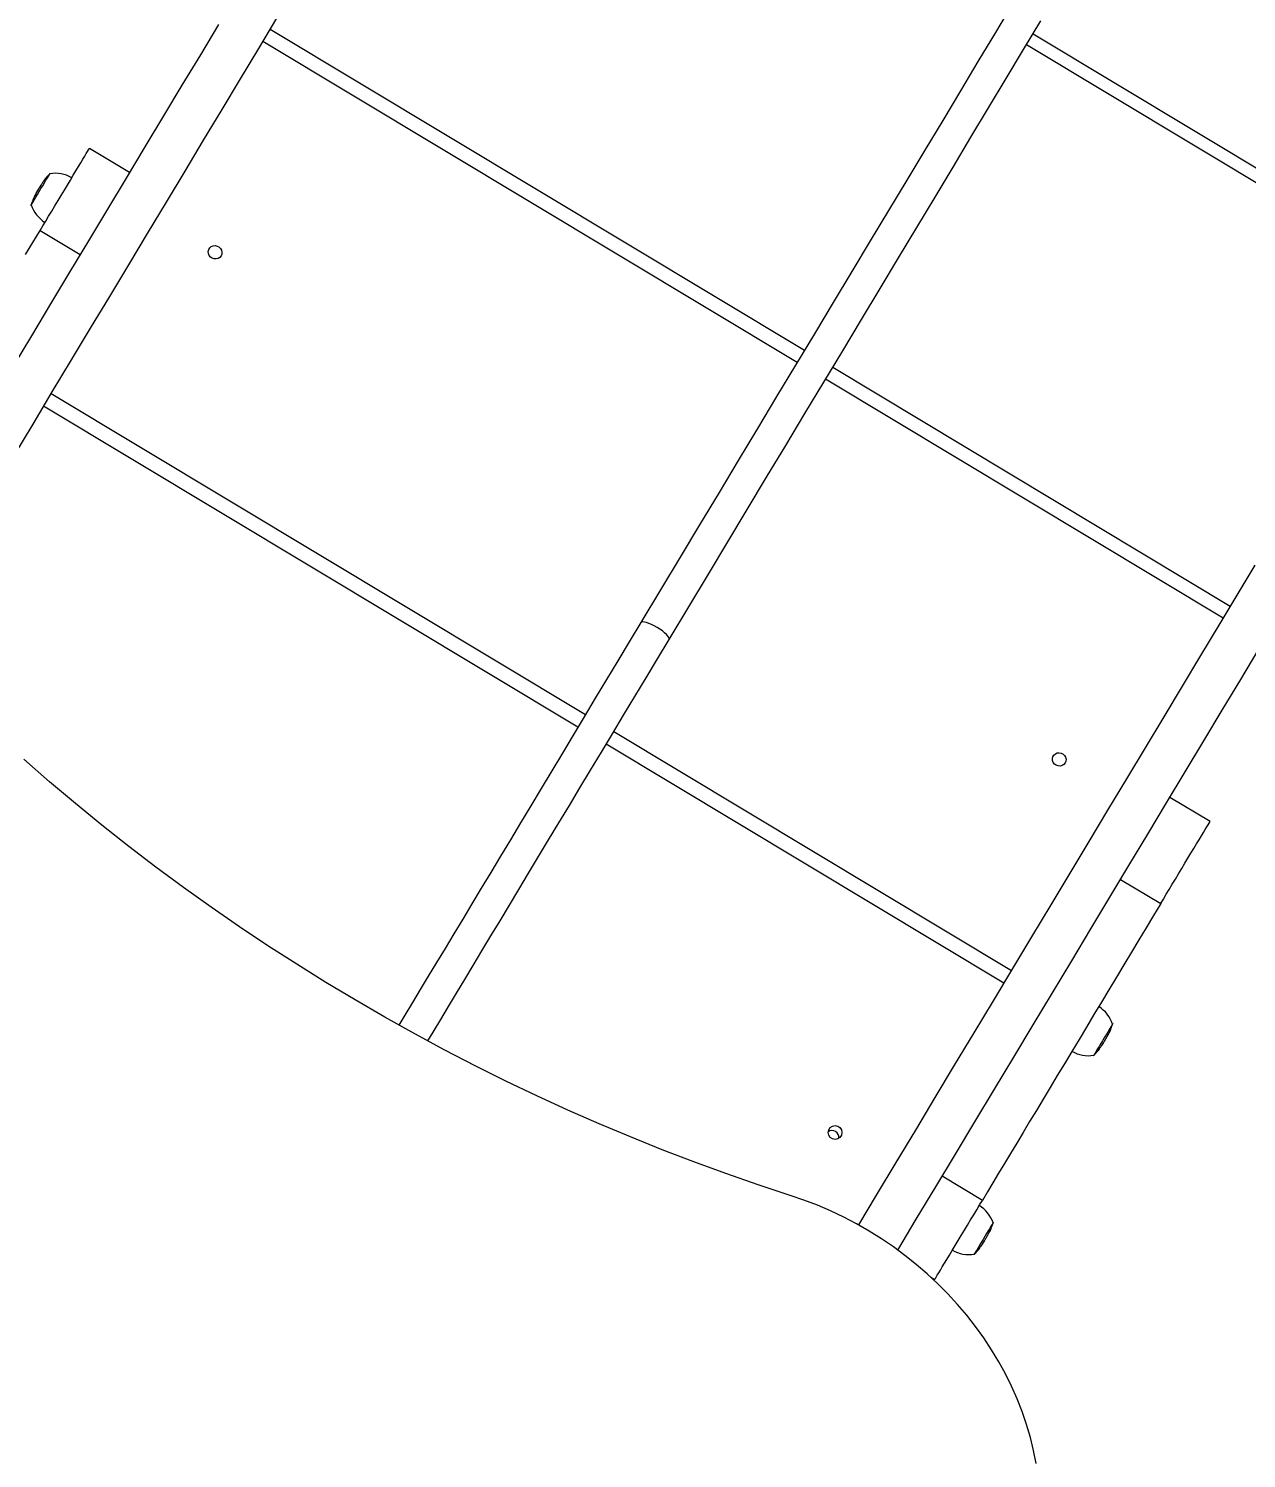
# Model space of a CAD drawing. Header units: millimetres. Extents: x -10374 to 11119, y -8221 to 9433.
# Drawn here: x -3622 to -2920, y 103 to 928 of the extents above; entities that cross this region are included whole.
import ezdxf

# ---------------------------------------------------------------- set-up
doc = ezdxf.new("R2010")
doc.units = ezdxf.units.MM
for name, color, linetype in [('DIKOM_ОБЪЕКТ', 7, 'Continuous'), ('DIKOM_РАЗМЕР_ЗОНА', 7, 'Continuous'), ('DIKOM_РАЗМЕР_ОБЪЕКТА', 7, 'Continuous')]:
    doc.layers.add(name, color=color, linetype=linetype)
doc.styles.add('style1', font='arial.ttf', dxfattribs={"width": 0.8})
doc.dimstyles.new('1-50', dxfattribs={"dimtxt": 300, "dimasz": 200, "dimexe": 100, "dimexo": 0, "dimgap": 100, "dimtad": 0, "dimdec": 0, "dimtxsty": 'style1', "dimcen": 0, "dimclrd": 7, "dimclre": 7, "dimadec": 1, "dimazin": 2, "dimtfac": 1, "dimtdec": 0, "dimtmove": 1, "dimatfit": 3, "dimfxl": 0, "dimlwd": 25, "dimlwe": 18, "dimarcsym": 0})

# ---------------------------------------------------------------- blocks, each defined once
blk = doc.blocks.new('*D16')
at = {"layer": 'Defpoints', "color": 0, "transparency": 16777216}
for p in [(-9045.1, 5161.67), (3694.49, 5161.67), (1813.16, -6719.94)]:
    blk.add_point(p, dxfattribs=at)
at = {"layer": 'DIKOM_РАЗМЕР_ОБЪЕКТА', "color": 7, "lineweight": 18, "transparency": 16777216}
for p, q in [((3694.49, 5161.67), (-9145.1, 5161.67)), ((1813.16, -6719.94), (-9145.1, -6719.94))]:
    blk.add_line(p, q, dxfattribs=at)
at = {"layer": 'DIKOM_РАЗМЕР_ОБЪЕКТА', "color": 7, "lineweight": 25, "transparency": 16777216}
for p, q in [((-9045.1, 4961.67), (-9045.1, -0.45)), ((-9045.1, -6519.94), (-9045.1, -1080.23))]:
    blk.add_line(p, q, dxfattribs=at)
at = {"layer": 'DIKOM_РАЗМЕР_ОБЪЕКТА', "color": 7, "transparency": 16777216}
for points in [[(-9078.43, 4961.67), (-9011.76, 4961.67), (-9045.1, 5161.67)], [(-9078.43, -6519.94), (-9011.76, -6519.94), (-9045.1, -6719.94)]]:
    blk.add_solid(points, dxfattribs=at)
at = {"layer": 'DIKOM_РАЗМЕР_ОБЪЕКТА', "color": 0, "transparency": 16777216, "insert": (-9045.1, -540.34), "char_height": 300, "attachment_point": 5, "rotation": 90, "style": 'style1'}
blk.add_mtext('11900', dxfattribs=at)
blk = doc.blocks.new('*D15')
at = {"layer": 'Defpoints', "color": 0, "transparency": 16777216}
for p in [(-5227.87, 8308.78), (9119.43, -1150.4), (-5227.87, -1991.82)]:
    blk.add_point(p, dxfattribs=at)
at = {"layer": 'DIKOM_РАЗМЕР_ОБЪЕКТА', "color": 7, "lineweight": 18, "transparency": 16777216}
for p, q in [((-5227.87, -1991.82), (-5227.87, 8408.78)), ((9119.43, -1150.4), (9119.43, 8408.78))]:
    blk.add_line(p, q, dxfattribs=at)
at = {"layer": 'DIKOM_РАЗМЕР_ОБЪЕКТА', "color": 7, "lineweight": 25, "transparency": 16777216}
for p, q in [((-5027.87, 8308.78), (187.44, 8308.78)), ((8919.43, 8308.78), (1267.22, 8308.78))]:
    blk.add_line(p, q, dxfattribs=at)
at = {"layer": 'DIKOM_РАЗМЕР_ОБЪЕКТА', "color": 7, "transparency": 16777216}
for points in [[(-5027.87, 8342.11), (-5027.87, 8275.44), (-5227.87, 8308.78)], [(8919.43, 8342.11), (8919.43, 8275.44), (9119.43, 8308.78)]]:
    blk.add_solid(points, dxfattribs=at)
at = {"layer": 'DIKOM_РАЗМЕР_ОБЪЕКТА', "color": 0, "transparency": 16777216, "insert": (727.33, 8308.78), "char_height": 300, "attachment_point": 5, "style": 'style1'}
blk.add_mtext('14350', dxfattribs=at)
blk = doc.blocks.new('*D14')
at = {"layer": 'Defpoints', "color": 0, "transparency": 16777216}
for p in [(-7515.85, 9236.32), (11119.43, -1423.4), (-7515.85, -2401.58)]:
    blk.add_point(p, dxfattribs=at)
at = {"layer": 'DIKOM_РАЗМЕР_ЗОНА', "color": 7, "lineweight": 18, "transparency": 16777216}
for p, q in [((-7515.85, -2401.58), (-7515.85, 9336.32)), ((11119.43, -1423.4), (11119.43, 9336.32))]:
    blk.add_line(p, q, dxfattribs=at)
at = {"layer": 'DIKOM_РАЗМЕР_ЗОНА', "color": 7, "lineweight": 25, "transparency": 16777216}
for p, q in [((-7315.85, 9236.32), (77.56, 9236.32)), ((10919.43, 9236.32), (1157.34, 9236.32))]:
    blk.add_line(p, q, dxfattribs=at)
at = {"layer": 'DIKOM_РАЗМЕР_ЗОНА', "color": 7, "transparency": 16777216}
for points in [[(-7315.85, 9269.65), (-7315.85, 9202.98), (-7515.85, 9236.32)], [(10919.43, 9269.65), (10919.43, 9202.98), (11119.43, 9236.32)]]:
    blk.add_solid(points, dxfattribs=at)
at = {"layer": 'DIKOM_РАЗМЕР_ЗОНА', "color": 0, "transparency": 16777216, "insert": (617.45, 9236.32), "char_height": 300, "attachment_point": 5, "style": 'style1'}
blk.add_mtext('18650', dxfattribs=at)
blk = doc.blocks.new('*D13')
at = {"layer": 'Defpoints', "color": 0, "transparency": 16777216}
for p in [(-10176.97, 7112.81), (3082.33, 7112.81), (2015.48, -8221.4)]:
    blk.add_point(p, dxfattribs=at)
at = {"layer": 'DIKOM_РАЗМЕР_ЗОНА', "color": 7, "lineweight": 18, "transparency": 16777216}
for p, q in [((3082.33, 7112.81), (-10276.97, 7112.81)), ((2015.48, -8221.4), (-10276.97, -8221.4))]:
    blk.add_line(p, q, dxfattribs=at)
at = {"layer": 'DIKOM_РАЗМЕР_ЗОНА', "color": 7, "lineweight": 25, "transparency": 16777216}
for p, q in [((-10176.97, 6912.81), (-10176.97, -14.41)), ((-10176.97, -8021.4), (-10176.97, -1094.19))]:
    blk.add_line(p, q, dxfattribs=at)
at = {"layer": 'DIKOM_РАЗМЕР_ЗОНА', "color": 7, "transparency": 16777216}
for points in [[(-10210.3, 6912.81), (-10143.64, 6912.81), (-10176.97, 7112.81)], [(-10210.3, -8021.4), (-10143.64, -8021.4), (-10176.97, -8221.4)]]:
    blk.add_solid(points, dxfattribs=at)
at = {"layer": 'DIKOM_РАЗМЕР_ЗОНА', "color": 0, "transparency": 16777216, "insert": (-10176.97, -554.3), "char_height": 300, "attachment_point": 5, "rotation": 90, "style": 'style1'}
blk.add_mtext('15300', dxfattribs=at)

msp = doc.modelspace()

# ---------------------------------------------------------------- linework, layer by layer
at = {"layer": 'DIKOM_ОБЪЕКТ', "color": 7, "linetype": 'Continuous', "lineweight": 15}
for p, q in [((-3482.95, 927.75), (-3174.8, 742.59)), ((-3042.95, 925.13), (-2813.66, 787.35)), ((-3178.98, 735.62), (-3487.14, 920.78)), ((-2817.47, 781.01), (-3046.76, 918.78)), ((-3564.07, 845.17), (-3587.21, 859.07)), ((-3612.31, 841.85), (-3612.32, 841.86)), ((-3612.07, 842.18), (-3612.01, 842.22)), ((-3616.4, 835.83), (-3616.17, 836.21)), ((-3615.58, 837.2), (-3615.5, 837.33)), ((-3614.95, 838.22), (-3614.89, 838.28)), ((-3614.44, 838.96), (-3614.5, 838.91)), ((-3614.24, 839.28), (-3614.18, 839.34)), ((-3619.71, 829.49), (-3619.7, 829.5)), ((-3619.69, 829.48), (-3619.71, 829.49)), ((-3619.7, 829.5), (-3619.52, 829.94)), ((-3619.68, 829.49), (-3619.7, 829.5)), ((-3619.38, 830.29), (-3619.61, 829.67)), ((-3618.77, 831.52), (-3619.15, 830.8)), ((-3618.95, 831.18), (-3618.69, 831.73)), ((-3618.69, 831.73), (-3618.68, 831.74)), ((-3618.03, 833.03), (-3618.03, 833.03)), ((-3615.63, 811.77), (-3592.49, 797.87)), ((-3158.51, 732.8), (-2929.22, 595.03)), ((-2933.41, 588.06), (-3162.7, 725.84)), ((-3305.48, 525.09), (-3613.63, 710.25)), ((-3609.23, 717.58), (-3301.08, 532.42)), ((-3284.79, 522.63), (-3055.5, 384.86)), ((-3059.9, 377.54), (-3289.19, 515.31)), ((-2940.9, 470.74), (-2964.05, 484.64)), ((-2992.47, 437.34), (-2969.33, 423.43)), ((-3000.21, 346.76), (-3000.28, 346.62)), ((-2999.88, 347.34), (-2999.82, 347.47)), ((-2999.61, 347.87), (-2999.67, 347.74)), ((-2998.3, 350.61), (-2998.28, 350.65)), ((-2998.29, 350.65), (-2998.28, 350.65)), ((-2998.09, 351.12), (-2998.13, 351.04)), ((-3005.72, 338.32), (-3005.05, 339.24)), ((-3005.09, 339.13), (-3005.48, 338.63)), ((-3004.7, 339.64), (-3004.87, 339.42)), ((-3004.77, 339.61), (-3004.46, 339.97)), ((-3003.67, 341.06), (-3003.67, 341.06)), ((-3003.42, 341.44), (-3003.41, 341.45)), ((-3002.12, 343.51), (-3002.18, 343.41)), ((-3001.62, 344.34), (-3001.68, 344.25)), ((-3001.36, 344.78), (-3001.28, 344.91)), ((-3072.23, 252.17), (-3095.38, 266.07)), ((-3069.14, 232.04), (-3069.21, 231.89)), ((-3068.81, 232.62), (-3068.75, 232.75)), ((-3068.54, 233.15), (-3068.6, 233.02)), ((-3067.22, 235.93), (-3067.22, 235.93)), ((-3067.02, 236.4), (-3067.06, 236.32)), ((-3074.67, 223.58), (-3073.97, 224.53)), ((-3074.02, 224.42), (-3074.43, 223.89)), ((-3073.63, 224.92), (-3073.8, 224.7)), ((-3073.69, 224.9), (-3073.39, 225.25)), ((-3072.61, 226.34), (-3072.6, 226.34)), ((-3072.35, 226.72), (-3072.35, 226.72)), ((-3070.55, 229.63), (-3070.6, 229.54)), ((-3070.29, 230.06), (-3070.21, 230.2)), ((-3101.99, 207.87), (-3099.68, 206.48))]:
    msp.add_line(p, q, dxfattribs=at)
at = {"layer": 'DIKOM_ОБЪЕКТ', "color": 7, "linetype": 'Continuous', "lineweight": 15, "flags": 128}
for points in [[(-3054.76, 942.36), (-3064.7, 925.82), (-3074.74, 909.11), (-3084.87, 892.25), (-3095.1, 875.23), (-3105.41, 858.06), (-3115.82, 840.75), (-3126.31, 823.29), (-3136.88, 805.7), (-3147.53, 787.97), (-3158.26, 770.11), (-3169.06, 752.14), (-3179.94, 734.04), (-3190.88, 715.82), (-3201.89, 697.5), (-3212.97, 679.07), (-3224.1, 660.53), (-3235.29, 641.9), (-3246.55, 623.18), (-3257.85, 604.37), (-3269.2, 585.48)], [(-3630.92, 681.47), (-3619.77, 700.04), (-3608.64, 718.55), (-3597.56, 737), (-3586.52, 755.37), (-3575.53, 773.67), (-3564.59, 791.88), (-3553.69, 810.01), (-3542.85, 828.05), (-3532.07, 845.99), (-3521.35, 863.83), (-3510.69, 881.57), (-3500.1, 899.19), (-3489.58, 916.71), (-3479.13, 934.1)], [(-3252.91, 575.69), (-3241.56, 594.58), (-3230.26, 613.39), (-3219.01, 632.12), (-3207.81, 650.75), (-3196.68, 669.28), (-3185.6, 687.71), (-3174.59, 706.04), (-3163.65, 724.25), (-3152.77, 742.35), (-3141.97, 760.33), (-3131.24, 778.18), (-3120.59, 795.91), (-3110.02, 813.5), (-3099.53, 830.96), (-3089.13, 848.27), (-3078.81, 865.44), (-3068.59, 882.46), (-3058.45, 899.33), (-3048.42, 916.03), (-3038.48, 932.58)], [(-3512.72, 930.61), (-3523.25, 913.1), (-3533.84, 895.47), (-3544.5, 877.74), (-3555.22, 859.89), (-3566, 841.95), (-3576.84, 823.91), (-3587.73, 805.79), (-3598.67, 787.57), (-3609.67, 769.28), (-3620.71, 750.9), (-3631.79, 732.46)], [(-3615.63, 811.77), (-3614.09, 814.33), (-3612.46, 817.05), (-3610.75, 819.9), (-3608.98, 822.84), (-3607.17, 825.85), (-3605.34, 828.89), (-3603.51, 831.94), (-3601.7, 834.96), (-3599.92, 837.92), (-3598.2, 840.79), (-3596.54, 843.54), (-3594.98, 846.14), (-3593.53, 848.56), (-3592.19, 850.78), (-3590.99, 852.77), (-3589.94, 854.52), (-3589.05, 856.01), (-3588.33, 857.21), (-3587.78, 858.13), (-3587.41, 858.74), (-3587.23, 859.04), (-3587.21, 859.07)], [(-3620.99, 826.16), (-3620.93, 826.25), (-3620.7, 826.64), (-3620.28, 827.33), (-3619.7, 828.3), (-3618.97, 829.51), (-3618.13, 830.92), (-3617.19, 832.48), (-3616.19, 834.15), (-3615.16, 835.85), (-3614.14, 837.54), (-3613.17, 839.16), (-3612.28, 840.65), (-3611.49, 841.97), (-3610.83, 843.06), (-3610.33, 843.89), (-3610.01, 844.43), (-3609.87, 844.66), (-3609.86, 844.67)], [(-3615.57, 837.22), (-3615.59, 837.19), (-3615.62, 837.13), (-3615.67, 837.06), (-3615.73, 836.95), (-3615.8, 836.83), (-3615.89, 836.69), (-3615.98, 836.53), (-3616.08, 836.36)], [(-3624.02, 797.81), (-3619.8, 804.83), (-3615.63, 811.77)], [(-3511.33, 797.03), (-3512.05, 796.16), (-3513.02, 795.56), (-3514.14, 795.26), (-3515.32, 795.31), (-3516.45, 795.69), (-3517.42, 796.38), (-3518.16, 797.3), (-3518.6, 798.39), (-3518.69, 799.54), (-3518.43, 800.64), (-3517.85, 801.61), (-3516.99, 802.36), (-3515.94, 802.81), (-3514.78, 802.94), (-3513.61, 802.72), (-3512.55, 802.18), (-3511.68, 801.36), (-3511.09, 800.35), (-3510.82, 799.22), (-3510.9, 798.08), (-3511.33, 797.03)], [(-2915.02, 618.66), (-2925.4, 601.39), (-2935.85, 583.99), (-2946.37, 566.48), (-2956.96, 548.85), (-2967.62, 531.12), (-2978.34, 513.27), (-2989.12, 495.33), (-2999.96, 477.29), (-3010.85, 459.17), (-3021.8, 440.95), (-3032.79, 422.65), (-3043.83, 404.28), (-3054.91, 385.84), (-3066.04, 367.33), (-3077.19, 348.76), (-3088.39, 330.13), (-3099.61, 311.45), (-3110.87, 292.72), (-3122.14, 273.95), (-3133.45, 255.14), (-3143.73, 238.02)], [(-3259.81, 582.66), (-3261.42, 583.58), (-3263.02, 584.38), (-3264.54, 585.03), (-3265.93, 585.51), (-3267.13, 585.81), (-3268.1, 585.9), (-3268.8, 585.79), (-3269.2, 585.48)], [(-3269.2, 585.48), (-3275.84, 574.42), (-3282.43, 563.45), (-3288.97, 552.58), (-3295.44, 541.81), (-3301.85, 531.14), (-3308.18, 520.6), (-3314.44, 510.18), (-3320.62, 499.9), (-3326.72, 489.75), (-3332.73, 479.75), (-3338.64, 469.9), (-3344.46, 460.22), (-3350.18, 450.71), (-3355.79, 441.37), (-3361.29, 432.21), (-3366.68, 423.24), (-3371.95, 414.46), (-3377.11, 405.89), (-3382.13, 397.53), (-3387.03, 389.37), (-3391.8, 381.44), (-3396.43, 373.73), (-3400.92, 366.25), (-3405.27, 359.01), (-3408.73, 353.26)], [(-3252.91, 575.69), (-3252.83, 576.19), (-3253.06, 576.86), (-3253.59, 577.67), (-3254.41, 578.6), (-3255.49, 579.6), (-3256.78, 580.63), (-3258.24, 581.67), (-3259.81, 582.66)], [(-3392.06, 344.1), (-3388.99, 349.23), (-3384.64, 356.47), (-3380.14, 363.95), (-3375.51, 371.65), (-3370.74, 379.59), (-3365.85, 387.74), (-3360.82, 396.11), (-3355.67, 404.68), (-3350.4, 413.45), (-3345.01, 422.42), (-3339.5, 431.58), (-3333.89, 440.92), (-3328.17, 450.44), (-3322.36, 460.12), (-3316.44, 469.96), (-3310.43, 479.96), (-3304.34, 490.11), (-3298.16, 500.4), (-3291.89, 510.81), (-3285.56, 521.36), (-3279.15, 532.02), (-3272.68, 542.79), (-3266.15, 553.67), (-3259.56, 564.63), (-3252.91, 575.69)], [(-3120.98, 223.46), (-3110.3, 241.23), (-3099, 260.04), (-3087.72, 278.81), (-3076.47, 297.54), (-3065.24, 316.22), (-3054.05, 334.85), (-3042.89, 353.42), (-3031.77, 371.93), (-3020.69, 390.38), (-3009.65, 408.75), (-2998.66, 427.04), (-2987.71, 445.26), (-2976.82, 463.39), (-2965.98, 481.43), (-2955.2, 499.37), (-2944.48, 517.21), (-2933.82, 534.95), (-2923.23, 552.57), (-2912.71, 570.09)], [(-3183.01, 255.05), (-3201.61, 261.18), (-3220.14, 267.61), (-3238.58, 274.35), (-3256.93, 281.39), (-3275.18, 288.72), (-3293.32, 296.36), (-3311.36, 304.28), (-3329.27, 312.5), (-3347.07, 321.01), (-3364.73, 329.8), (-3382.26, 338.87), (-3399.64, 348.23), (-3416.88, 357.85), (-3433.97, 367.76), (-3450.9, 377.93), (-3467.67, 388.37), (-3484.26, 399.07), (-3500.69, 410.03), (-3516.93, 421.25), (-3532.98, 432.72), (-3548.84, 444.43), (-3564.51, 456.39), (-3579.98, 468.59), (-3595.23, 481.03), (-3610.28, 493.7), (-3625.11, 506.6)], [(-3024.45, 504.49), (-3025.18, 503.62), (-3026.15, 503.01), (-3027.27, 502.72), (-3028.45, 502.77), (-3029.57, 503.15), (-3030.55, 503.84), (-3031.29, 504.76), (-3031.72, 505.85), (-3031.82, 506.99), (-3031.56, 508.1), (-3030.98, 509.07), (-3030.12, 509.82), (-3029.07, 510.27), (-3027.9, 510.39), (-3026.74, 510.18), (-3025.68, 509.64), (-3024.81, 508.82), (-3024.22, 507.81), (-3023.95, 506.68), (-3024.03, 505.54), (-3024.45, 504.49)], [(-2969.33, 423.43), (-2967.79, 426), (-2966.15, 428.71), (-2964.45, 431.56), (-2962.68, 434.5), (-2960.87, 437.51), (-2959.04, 440.55), (-2957.21, 443.6), (-2955.39, 446.62), (-2953.62, 449.58), (-2951.89, 452.45), (-2950.24, 455.2), (-2948.68, 457.8), (-2947.22, 460.22), (-2945.89, 462.44), (-2944.69, 464.43), (-2943.64, 466.18), (-2942.75, 467.67), (-2942.02, 468.87), (-2941.47, 469.79), (-2941.11, 470.4), (-2940.93, 470.7), (-2940.9, 470.74)], [(-2969.33, 423.43), (-2973.5, 416.49), (-2977.72, 409.47), (-2981.97, 402.39), (-2986.26, 395.25), (-2990.57, 388.08), (-2994.89, 380.89), (-2999.22, 373.69), (-3003.54, 366.49), (-3007.86, 359.31), (-3012.15, 352.16), (-3016.42, 345.05), (-3020.66, 338), (-3024.86, 331.01), (-3029, 324.11), (-3033.09, 317.31), (-3037.12, 310.61), (-3041.07, 304.03), (-3044.94, 297.59), (-3048.73, 291.29), (-3052.42, 285.15), (-3056.01, 279.17), (-3059.49, 273.37), (-3062.86, 267.76), (-3066.11, 262.35), (-3069.24, 257.15), (-3072.23, 252.17)], [(-2996.97, 354.12), (-2997.04, 354.01), (-2997.3, 353.58), (-2997.73, 352.86), (-2998.33, 351.87), (-2999.07, 350.64), (-2999.93, 349.21), (-3000.87, 347.63), (-3001.88, 345.96)], [(-3001.88, 345.96), (-3002.9, 344.25), (-3003.92, 342.57), (-3004.88, 340.96), (-3005.77, 339.48), (-3006.55, 338.19), (-3007.19, 337.12), (-3007.67, 336.32), (-3007.98, 335.81), (-3008.1, 335.61), (-3008.1, 335.61)], [(-3002.39, 343.06), (-3002.39, 343.06), (-3002.38, 343.08), (-3002.37, 343.1), (-3002.35, 343.13), (-3002.32, 343.18), (-3002.29, 343.23), (-3002.26, 343.29), (-3002.22, 343.35)], [(-3002.13, 343.5), (-3002.07, 343.59), (-3002.05, 343.63)], [(-3001.27, 344.92), (-3001.19, 345.06), (-3001.11, 345.19), (-3001.04, 345.31), (-3000.98, 345.41), (-3000.94, 345.48), (-3000.9, 345.54), (-3000.88, 345.57), (-3000.87, 345.59)], [(-3041.11, 100.37), (-3042.64, 107.91), (-3044.51, 115.42), (-3046.73, 122.89), (-3049.28, 130.3), (-3052.17, 137.64), (-3055.39, 144.89), (-3058.94, 152.04), (-3062.8, 159.08), (-3066.96, 165.99), (-3071.43, 172.76), (-3076.19, 179.38), (-3081.23, 185.83), (-3086.55, 192.1), (-3092.13, 198.18), (-3097.96, 204.06), (-3104.02, 209.72), (-3110.32, 215.15), (-3116.84, 220.36), (-3123.55, 225.31), (-3130.46, 230.01), (-3137.55, 234.44), (-3144.8, 238.6), (-3152.2, 242.48), (-3159.74, 246.08), (-3167.39, 249.37), (-3175.15, 252.36), (-3183.01, 255.05)], [(-3099.68, 206.48), (-3099.68, 206.48), (-3099.59, 206.65), (-3099.3, 207.11), (-3098.84, 207.88), (-3098.21, 208.94), (-3097.4, 210.28), (-3096.44, 211.88), (-3095.32, 213.74), (-3094.07, 215.83), (-3092.69, 218.13), (-3091.19, 220.61), (-3089.6, 223.26), (-3087.93, 226.04), (-3086.2, 228.92), (-3084.42, 231.88), (-3082.61, 234.89), (-3080.8, 237.91), (-3078.99, 240.92), (-3077.21, 243.88), (-3075.48, 246.76), (-3073.82, 249.53), (-3072.23, 252.17)], [(-3065.91, 239.4), (-3065.97, 239.29), (-3066.22, 238.88), (-3066.65, 238.17), (-3067.24, 237.18), (-3067.97, 235.96), (-3068.83, 234.53), (-3069.77, 232.96), (-3070.78, 231.29)], [(-3070.78, 231.29), (-3071.8, 229.59), (-3072.82, 227.9), (-3073.78, 226.29), (-3074.67, 224.81), (-3075.46, 223.51), (-3076.1, 222.43), (-3076.59, 221.62), (-3076.9, 221.1), (-3077.03, 220.89), (-3077.03, 220.88)], [(-3071.06, 228.77), (-3071.01, 228.86), (-3070.98, 228.91)]]:
    msp.add_lwpolyline(points, dxfattribs=at)
at = {"layer": 'DIKOM_ОБЪЕКТ', "color": 7, "linetype": 'Continuous', "lineweight": 15}
msp.add_circle((-3157.18, 291.31), 3.98, dxfattribs=at)
for centre, radius, start, end in [((-3579.71, 815.68), 41.84, 141.32283, 144.08831), ((-3579.71, 815.68), 41.84, 136.12038, 140.69249), ((-3606.89, 826), 18.68, 59.49093, 99.62116), ((-3581.22, 813.15), 41.84, 149, 151.61151), ((-3568.96, 806.08), 55.98, 148.87133, 149.26246), ((-3638.85, 848.51), 25.77, 328.67425, 329.20019), ((-3775.24, 931.16), 185.25, 328.83903, 329.16722), ((-3579.71, 815.68), 41.84, 146.2714, 147.3921), ((-3579.71, 815.68), 41.84, 144.73088, 145.64785), ((-3581.22, 813.15), 41.84, 157.72393, 161.87962), ((-3603.11, 832.31), 18.68, 198.37884, 238.50907), ((-3581.22, 813.15), 41.84, 156.32323, 157.09359), ((-3581.22, 813.15), 41.84, 155.03997, 155.81462), ((-3581.22, 813.15), 41.84, 153.703, 154.44794), ((-3581.22, 813.15), 41.84, 152.18891, 153.07746), ((-3014.85, 347.98), 18.68, 18.37884, 58.50907), ((-3036.73, 367.13), 41.84, 330.62739, 331.75689), ((-3036.73, 367.13), 41.84, 332.38525, 333.50373), ((-3036.73, 367.13), 41.84, 334.14568, 336.7374), ((-3036.73, 367.13), 41.84, 337.37125, 341.87962), ((-3038.25, 364.6), 41.84, 320.84639, 321.06615), ((-3038.25, 364.6), 41.84, 321.59746, 323.34697), ((-3038.25, 364.6), 41.84, 323.90527, 324.25797), ((-3038.25, 364.6), 41.84, 324.88693, 325.75788), ((-3038.25, 364.6), 41.84, 326.51021, 329), ((-2807.95, 227.67), 226.1, 148.93291, 149.14241), ((-3036.73, 367.13), 41.84, 329, 330.00037), ((-3011.07, 354.28), 18.68, 239.49093, 279.62116), ((-3038.25, 364.6), 41.84, 316.12038, 320.21108), ((-3158.97, 288.38), 4.01, 354.7395, 123.26459), ((-3083.79, 233.25), 18.68, 18.37884, 58.50907), ((-3105.67, 252.41), 41.84, 337.37931, 341.87962), ((-3105.67, 252.41), 41.84, 329, 330.0027), ((-3105.67, 252.41), 41.84, 330.6302, 331.76058), ((-3105.67, 252.41), 41.84, 332.38944, 333.51646), ((-3105.67, 252.41), 41.84, 334.17734, 337.03908), ((-3080, 239.55), 18.68, 239.49093, 279.62116), ((-3107.19, 249.88), 41.84, 316.12038, 320.20267), ((-3107.19, 249.88), 41.84, 320.83855, 321.0359), ((-3107.19, 249.88), 41.84, 321.56834, 323.35679), ((-3107.19, 249.88), 41.84, 323.9142, 324.25276), ((-3107.19, 249.88), 41.84, 324.88217, 325.75759), ((-3107.19, 249.88), 41.84, 326.39376, 326.58051), ((-3107.19, 249.88), 41.84, 326.58051, 329), ((-3052.1, 216.96), 22.34, 148.50761, 149.40401), ((-2786.84, 58.72), 331.21, 148.93492, 149.07813), ((-3064.87, 227.44), 6.01, 145.29892, 152.62402)]:
    msp.add_arc(centre, radius, start, end, dxfattribs=at)
for points, knots in [([(-3612.79, 841.26), (-3612.72, 841.36), (-3612.56, 841.56), (-3612.4, 841.75), (-3612.32, 841.86)], [0, 0, 0, 0, 0.488108, 1, 1, 1, 1]), ([(-3612.01, 842.22), (-3612.14, 842.06), (-3612.4, 841.74), (-3612.65, 841.42), (-3612.77, 841.26)], [0, 0, 0, 0, 0.51227, 1, 1, 1, 1]), ([(-3617.38, 834.16), (-3617.48, 833.98), (-3617.67, 833.64), (-3617.92, 833.21), (-3618.1, 832.88), (-3618.22, 832.68), (-3618.24, 832.64), (-3618.25, 832.63)], [0, 0, 0, 0, 0.22531, 0.412907, 0.600082, 0.800038, 1, 1, 1, 1]), ([(-3618.03, 833.03), (-3618.02, 833.05), (-3618, 833.08), (-3617.87, 833.3), (-3617.72, 833.58), (-3617.55, 833.88), (-3617.44, 834.07), (-3617.4, 834.14)], [0, 0, 0, 0, 0.301918, 0.491421, 0.681088, 0.87661, 1, 1, 1, 1]), ([(-3617.4, 834.14), (-3617.32, 834.28), (-3617.18, 834.52), (-3617, 834.83), (-3616.88, 835.03), (-3616.82, 835.13), (-3616.82, 835.13), (-3616.82, 835.13)], [0, 0, 0, 0, 0.245715, 0.453302, 0.660717, 0.856729, 1, 1, 1, 1]), ([(-3616.71, 835.32), (-3616.76, 835.23), (-3616.87, 835.05), (-3617.11, 834.63), (-3617.29, 834.32), (-3617.38, 834.16)], [0, 0, 0, 0, 0.335592, 0.662948, 1, 1, 1, 1]), ([(-3616.07, 836.38), (-3616.13, 836.28), (-3616.24, 836.1), (-3616.35, 835.92), (-3616.4, 835.83)], [0, 0, 0, 0, 0.499681, 1, 1, 1, 1]), ([(-3615.19, 837.84), (-3615.45, 837.4), (-3615.75, 836.92), (-3616.04, 836.43), (-3616.07, 836.38)], [0, 0, 0, 0, 0.896982, 1, 1, 1, 1]), ([(-3615.13, 837.9), (-3615.14, 837.89), (-3615.17, 837.87), (-3615.18, 837.85), (-3615.19, 837.84)], [0, 0, 0, 0, 0.498502, 1, 1, 1, 1]), ([(-3614.89, 838.28), (-3614.93, 838.22), (-3615.01, 838.09), (-3615.09, 837.96), (-3615.13, 837.9)], [0, 0, 0, 0, 0.484315, 1, 1, 1, 1]), ([(-3614.18, 839.34), (-3614.22, 839.28), (-3614.31, 839.15), (-3614.39, 839.03), (-3614.44, 838.96)], [0, 0, 0, 0, 0.476617, 1, 1, 1, 1]), ([(-3612.77, 841.26), (-3612.9, 841.1), (-3613.1, 840.84), (-3613.38, 840.47), (-3613.59, 840.19), (-3613.76, 839.98), (-3613.84, 839.87), (-3613.85, 839.85), (-3613.85, 839.84)], [0, 0, 0, 0, 0.216735, 0.358937, 0.500935, 0.688012, 0.880681, 1, 1, 1, 1]), ([(-3613.59, 840.21), (-3613.58, 840.23), (-3613.56, 840.25), (-3613.44, 840.4), (-3613.31, 840.58), (-3613.13, 840.81), (-3612.96, 841.05), (-3612.84, 841.2), (-3612.79, 841.26)], [0, 0, 0, 0, 0.278674, 0.44664, 0.583056, 0.72047, 0.895511, 1, 1, 1, 1]), ([(-3613.59, 840.21), (-3613.59, 840.21), (-3613.59, 840.21), (-3613.59, 840.21), (-3613.59, 840.21)], [0, 0, 0, 0, 0.171163, 1, 1, 1, 1]), ([(-3619.85, 829.08), (-3619.88, 829.07), (-3619.92, 829.05), (-3619.93, 829.01), (-3619.93, 829.01)], [0, 0, 0, 0, 0.78283, 1, 1, 1, 1]), ([(-3619.61, 829.67), (-3619.65, 829.58), (-3619.73, 829.39), (-3619.81, 829.19), (-3619.85, 829.08)], [0, 0, 0, 0, 0.455759, 1, 1, 1, 1]), ([(-3619.77, 829.37), (-3619.77, 829.4), (-3619.77, 829.45), (-3619.73, 829.48), (-3619.71, 829.49)], [0, 0, 0, 0, 0.500187, 1, 1, 1, 1]), ([(-3618.45, 832.16), (-3618.51, 832.05), (-3618.61, 831.84), (-3618.72, 831.63), (-3618.77, 831.52)], [0, 0, 0, 0, 0.513054, 1, 1, 1, 1]), ([(-3618.54, 832.02), (-3618.54, 832.05), (-3618.53, 832.11), (-3618.48, 832.14), (-3618.45, 832.16)], [0, 0, 0, 0, 0.500088, 1, 1, 1, 1]), ([(-3000.43, 346.36), (-3000.39, 346.43), (-3000.32, 346.56), (-3000.24, 346.69), (-3000.21, 346.76)], [0, 0, 0, 0, 0.515761, 1, 1, 1, 1]), ([(-2999.82, 347.47), (-2999.78, 347.54), (-2999.71, 347.67), (-2999.64, 347.81), (-2999.61, 347.87)], [0, 0, 0, 0, 0.52396, 1, 1, 1, 1]), ([(-2999.29, 348.47), (-2999.29, 348.49), (-2999.26, 348.53), (-2999.16, 348.74), (-2999.02, 349.04), (-2998.82, 349.46), (-2998.68, 349.77), (-2998.6, 349.95)], [0, 0, 0, 0, 0.103104, 0.317679, 0.49392, 0.710227, 1, 1, 1, 1]), ([(-2998.59, 349.95), (-2998.66, 349.8), (-2998.76, 349.57), (-2998.91, 349.26), (-2999.03, 349.01), (-2999.13, 348.8), (-2999.17, 348.72), (-2999.19, 348.69), (-2999.19, 348.69)], [0, 0, 0, 0, 0.219668, 0.356844, 0.494281, 0.672678, 0.937408, 1, 1, 1, 1]), ([(-2998.6, 349.95), (-2998.51, 350.14), (-2998.34, 350.53), (-2998.17, 350.92), (-2998.09, 351.12)], [0, 0, 0, 0, 0.489412, 1, 1, 1, 1]), ([(-2998.28, 350.65), (-2998.34, 350.53), (-2998.44, 350.3), (-2998.54, 350.06), (-2998.59, 349.95)], [0, 0, 0, 0, 0.510185, 1, 1, 1, 1]), ([(-3005.96, 338.1), (-3005.91, 338.17), (-3005.81, 338.29), (-3005.72, 338.4), (-3005.67, 338.46)], [0, 0, 0, 0, 0.562759, 1, 1, 1, 1]), ([(-3005.67, 338.46), (-3005.69, 338.4), (-3005.72, 338.3), (-3005.79, 338.23), (-3005.81, 338.19)], [0, 0, 0, 0, 0.583298, 1, 1, 1, 1]), ([(-3004.94, 339.34), (-3004.97, 339.31), (-3005, 339.26), (-3005.05, 339.19), (-3005.07, 339.15), (-3005.09, 339.13)], [0, 0, 0, 0, 0.500183, 0.750006, 1, 1, 1, 1]), ([(-3005.05, 339.24), (-3005, 339.3), (-3004.91, 339.43), (-3004.81, 339.55), (-3004.77, 339.61)], [0, 0, 0, 0, 0.502405, 1, 1, 1, 1]), ([(-3004.87, 339.42), (-3004.88, 339.41), (-3004.9, 339.39), (-3004.92, 339.36), (-3004.93, 339.35), (-3004.94, 339.35)], [0, 0, 0, 0, 0.499872, 0.749832, 1, 1, 1, 1]), ([(-3004.94, 339.35), (-3004.94, 339.35), (-3004.94, 339.35), (-3004.94, 339.34), (-3004.94, 339.34)], [0, 0, 0, 0, 0.525671, 1, 1, 1, 1]), ([(-3004.3, 340.17), (-3004.28, 340.19), (-3004.23, 340.26), (-3004.2, 340.35), (-3004.18, 340.4)], [0, 0, 0, 0, 0.329037, 1, 1, 1, 1]), ([(-3004.18, 340.4), (-3004.14, 340.46), (-3004.05, 340.58), (-3003.96, 340.71), (-3003.92, 340.77)], [0, 0, 0, 0, 0.477025, 1, 1, 1, 1]), ([(-3003.92, 340.77), (-3003.94, 340.7), (-3003.97, 340.62), (-3004.02, 340.55), (-3004.04, 340.54)], [0, 0, 0, 0, 0.809167, 1, 1, 1, 1]), ([(-3003.67, 341.06), (-3003.64, 341.11), (-3003.59, 341.19), (-3003.36, 341.56), (-3003.1, 341.96), (-3002.86, 342.35), (-3002.71, 342.57), (-3002.66, 342.65)], [0, 0, 0, 0, 0.303305, 0.504213, 0.705103, 0.898021, 1, 1, 1, 1]), ([(-3002.68, 342.61), (-3002.77, 342.46), (-3002.94, 342.2), (-3003.15, 341.87), (-3003.3, 341.63), (-3003.39, 341.49), (-3003.41, 341.45), (-3003.42, 341.44)], [0, 0, 0, 0, 0.2562, 0.437082, 0.617818, 0.843486, 1, 1, 1, 1]), ([(-3002.14, 343.48), (-3002.17, 343.43), (-3002.22, 343.35), (-3002.37, 343.1), (-3002.54, 342.83), (-3002.64, 342.67), (-3002.68, 342.61)], [0, 0, 0, 0, 0.289652, 0.580037, 0.845906, 1, 1, 1, 1]), ([(-3002.66, 342.65), (-3002.54, 342.84), (-3002.33, 343.18), (-3002.12, 343.51), (-3002.06, 343.62), (-3002.04, 343.65)], [0, 0, 0, 0, 0.489771, 0.850075, 1, 1, 1, 1]), ([(-3001.68, 344.25), (-3001.63, 344.33), (-3001.58, 344.42), (-3001.47, 344.59), (-3001.41, 344.69), (-3001.36, 344.78)], [0, 0, 0, 0, 0.443505, 0.500239, 1, 1, 1, 1]), ([(-3000.49, 346.23), (-3000.48, 346.25), (-3000.46, 346.3), (-3000.44, 346.34), (-3000.43, 346.36)], [0, 0, 0, 0, 0.50203, 1, 1, 1, 1]), ([(-3006.11, 337.84), (-3006.09, 337.86), (-3006.02, 337.94), (-3005.99, 338.04), (-3005.96, 338.1)], [0, 0, 0, 0, 0.318068, 1, 1, 1, 1]), ([(-3069.43, 231.51), (-3069.41, 231.53), (-3069.39, 231.57), (-3069.37, 231.62), (-3069.36, 231.64)], [0, 0, 0, 0, 0.502079, 1, 1, 1, 1]), ([(-3069.36, 231.64), (-3069.32, 231.71), (-3069.25, 231.84), (-3069.17, 231.97), (-3069.14, 232.04)], [0, 0, 0, 0, 0.516792, 1, 1, 1, 1]), ([(-3068.75, 232.75), (-3068.71, 232.82), (-3068.64, 232.95), (-3068.57, 233.09), (-3068.54, 233.15)], [0, 0, 0, 0, 0.524491, 1, 1, 1, 1]), ([(-3068.22, 233.75), (-3068.22, 233.77), (-3068.19, 233.81), (-3068.09, 234.01), (-3067.95, 234.32), (-3067.75, 234.74), (-3067.61, 235.05), (-3067.53, 235.23)], [0, 0, 0, 0, 0.089157, 0.307135, 0.485968, 0.705552, 1, 1, 1, 1]), ([(-3067.53, 235.22), (-3067.59, 235.08), (-3067.7, 234.85), (-3067.84, 234.53), (-3067.96, 234.29), (-3068.05, 234.1), (-3068.07, 234.06), (-3068.09, 234.03)], [0, 0, 0, 0, 0.263078, 0.427495, 0.592213, 0.805818, 1, 1, 1, 1]), ([(-3067.53, 235.23), (-3067.44, 235.42), (-3067.27, 235.81), (-3067.11, 236.2), (-3067.02, 236.4)], [0, 0, 0, 0, 0.489408, 1, 1, 1, 1]), ([(-3067.22, 235.93), (-3067.27, 235.81), (-3067.37, 235.57), (-3067.47, 235.34), (-3067.53, 235.22)], [0, 0, 0, 0, 0.510445, 1, 1, 1, 1]), ([(-3075.05, 223.11), (-3075.02, 223.13), (-3074.95, 223.22), (-3074.91, 223.32), (-3074.89, 223.39)], [0, 0, 0, 0, 0.331043, 1, 1, 1, 1]), ([(-3074.89, 223.39), (-3074.83, 223.46), (-3074.74, 223.57), (-3074.64, 223.69), (-3074.6, 223.74)], [0, 0, 0, 0, 0.563519, 1, 1, 1, 1]), ([(-3074.6, 223.74), (-3074.62, 223.69), (-3074.65, 223.58), (-3074.72, 223.5), (-3074.75, 223.46)], [0, 0, 0, 0, 0.572593, 1, 1, 1, 1]), ([(-3073.87, 224.63), (-3073.89, 224.59), (-3073.93, 224.54), (-3073.98, 224.47), (-3074, 224.43), (-3074.02, 224.42)], [0, 0, 0, 0, 0.499736, 0.749731, 1, 1, 1, 1]), ([(-3073.97, 224.53), (-3073.92, 224.59), (-3073.83, 224.71), (-3073.74, 224.83), (-3073.69, 224.9)], [0, 0, 0, 0, 0.502201, 1, 1, 1, 1]), ([(-3073.8, 224.7), (-3073.81, 224.69), (-3073.83, 224.67), (-3073.85, 224.65), (-3073.86, 224.64), (-3073.87, 224.64)], [0, 0, 0, 0, 0.499583, 0.74972, 1, 1, 1, 1]), ([(-3073.87, 224.64), (-3073.87, 224.63), (-3073.87, 224.63), (-3073.87, 224.63), (-3073.87, 224.63)], [0, 0, 0, 0, 0.525286, 1, 1, 1, 1]), ([(-3073.24, 225.44), (-3073.22, 225.47), (-3073.16, 225.54), (-3073.13, 225.63), (-3073.11, 225.69)], [0, 0, 0, 0, 0.338334, 1, 1, 1, 1]), ([(-3073.11, 225.69), (-3073.06, 225.75), (-3072.98, 225.87), (-3072.89, 225.99), (-3072.84, 226.06)], [0, 0, 0, 0, 0.477018, 1, 1, 1, 1]), ([(-3072.84, 226.06), (-3072.87, 225.99), (-3072.9, 225.9), (-3072.96, 225.83), (-3072.97, 225.81)], [0, 0, 0, 0, 0.798703, 1, 1, 1, 1]), ([(-3072.6, 226.34), (-3072.57, 226.39), (-3072.52, 226.48), (-3072.29, 226.84), (-3072.03, 227.24), (-3071.78, 227.63), (-3071.64, 227.86), (-3071.59, 227.94)], [0, 0, 0, 0, 0.30328, 0.504251, 0.705313, 0.898205, 1, 1, 1, 1]), ([(-3071.61, 227.89), (-3071.7, 227.74), (-3071.87, 227.48), (-3072.08, 227.15), (-3072.23, 226.91), (-3072.32, 226.77), (-3072.34, 226.73), (-3072.35, 226.72)], [0, 0, 0, 0, 0.256162, 0.437144, 0.617868, 0.843484, 1, 1, 1, 1]), ([(-3071.07, 228.76), (-3071.1, 228.71), (-3071.15, 228.63), (-3071.3, 228.38), (-3071.47, 228.12), (-3071.57, 227.95), (-3071.61, 227.89)], [0, 0, 0, 0, 0.289696, 0.580177, 0.846274, 1, 1, 1, 1]), ([(-3071.59, 227.94), (-3071.47, 228.13), (-3071.25, 228.46), (-3071.05, 228.8), (-3070.99, 228.9), (-3070.97, 228.93)], [0, 0, 0, 0, 0.489911, 0.850142, 1, 1, 1, 1]), ([(-3070.6, 229.54), (-3070.56, 229.62), (-3070.5, 229.7), (-3070.4, 229.88), (-3070.34, 229.97), (-3070.29, 230.06)], [0, 0, 0, 0, 0.443463, 0.499446, 1, 1, 1, 1])]:
    msp.add_open_spline(points, degree=3, knots=knots, dxfattribs=at)

# ---------------------------------------------------------------- dimensions: what is measured, and where the dimension line sits
at = {"layer": 'DIKOM_РАЗМЕР_ЗОНА'}
for base, p1, p2, angle, text, picture, middle in [((-7515.85, 9236.32), (11119.43, -1423.4), (-7515.85, -2401.58), 180, '18650', '*D14', (617.45, 9236.32)), ((-10176.97, 7112.81), (2015.48, -8221.4), (3082.33, 7112.81), 270, '15300', '*D13', (-10176.97, -554.3))]:
    dim = msp.add_linear_dim(base=base, p1=p1, p2=p2, angle=angle, text=text, dimstyle='1-50', override={"dimscale": 1, "dimtix": 0, "dimtofl": 1, "dimtmove": 1, "dimatfit": 3}, dxfattribs=at)
    dim.commit()
    dim.dimension.update_dxf_attribs({"geometry": picture, "text_midpoint": middle, "dimtype": 160})
at = {"layer": 'DIKOM_РАЗМЕР_ОБЪЕКТА'}
for base, p1, p2, angle, text, picture, middle in [((-5227.87, 8308.78), (9119.43, -1150.4), (-5227.87, -1991.82), 180, '14350', '*D15', (727.33, 8308.78)), ((-9045.1, 5161.67), (1813.16, -6719.94), (3694.49, 5161.67), 270, '11900', '*D16', (-9045.1, -540.34))]:
    dim = msp.add_linear_dim(base=base, p1=p1, p2=p2, angle=angle, text=text, dimstyle='1-50', override={"dimscale": 1, "dimtix": 0, "dimtofl": 1, "dimtmove": 1, "dimatfit": 3}, dxfattribs=at)
    dim.commit()
    dim.dimension.update_dxf_attribs({"geometry": picture, "text_midpoint": middle, "dimtype": 160})

doc.saveas('drawing.dxf')
